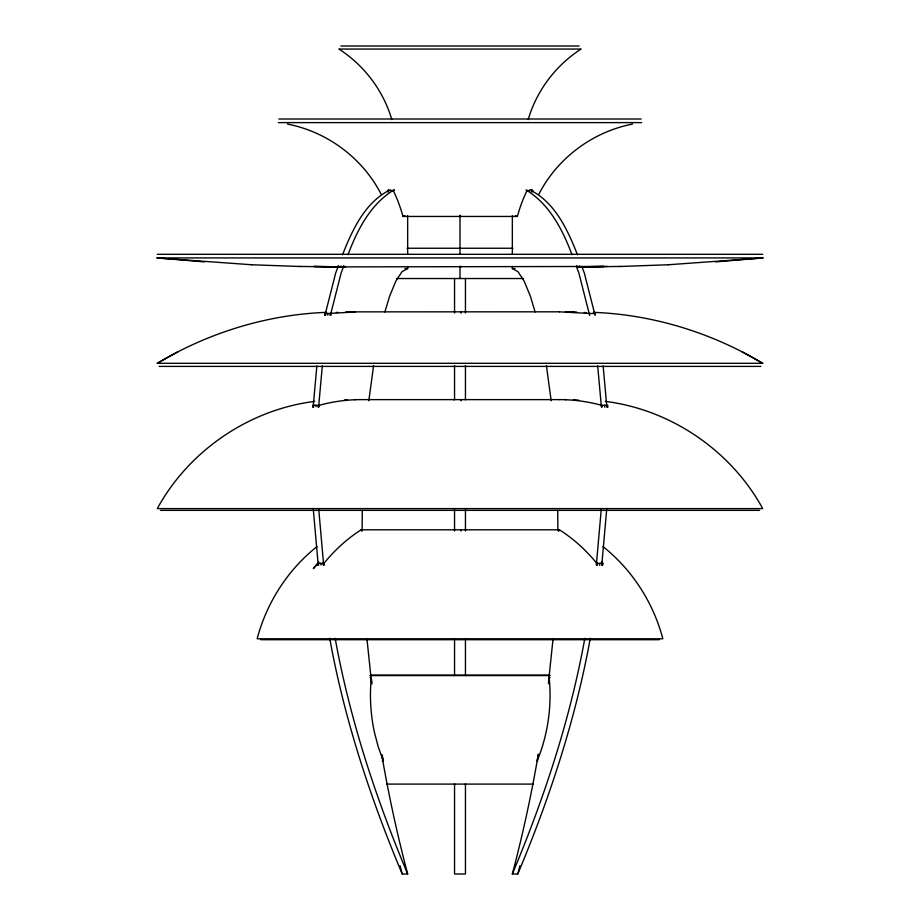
<?xml version="1.0" encoding="UTF-8"?>
<svg xmlns="http://www.w3.org/2000/svg" width="920" height="920" viewBox="0 0 920 920"><rect width="100%" height="100%" fill="white"/><g stroke="black" fill="none" stroke-linecap="round" stroke-linejoin="round"><path stroke-width="1.38" d="M461.023 530.99L461.035 529.793M362.112 530.242L362.273 510.393M313.156 406.893L316.871 365.918M318.608 406.893L322.322 365.918M312.834 407.203L312.949 405.317L313.95 405.306M313.524 407.203L313.662 405.536M315.951 406.72L316.043 405.294L318.4 405.317M318.297 406.973L318.435 405.306L319.171 405.317A211.209 181.987 -90 0 1 361.146 399.625L559.383 399.625M318.285 407.203L318.366 406.49M319.091 406.732L319.171 405.317M313.605 406.019L313.593 405.306M553.081 638.606L548.458 682.548M601.22 509.68L596.332 565.018M606.671 509.68L601.783 565.018M558.693 531.311L559.417 529.793A175.122 151.65 90 0 1 596.804 563.362L596.597 565.11M597.333 565.11L597.505 563.316L596.884 563.351M602.703 565.11C604.555 562.281 598.126 562.649 599.644 565.317M602.117 564.202L602.347 563.327M602.117 564.523L602.22 563.649M548.515 683.836L549.205 677.89A152.674 132.215 -90 0 1 537.199 760.782L537.728 761.001M597.367 564.489L597.436 563.903M602.048 565.11L602.082 564.489M368.816 400.729L373.623 365.504M538.234 754.837L537.199 760.782M324.898 315.433L335.685 273.01L338.123 266.512M330.349 315.433L341.136 273.01L343.574 266.512M584.844 638.296C570.135 719.405 544.214 798.1 512.337 874L517.776 874C549.654 798.1 575.575 719.405 590.295 638.296M325.358 315.146L325.542 314.445M327.784 315.146L328.129 313.513L357.397 311.857L559.383 311.822M330.889 315.146L331.234 313.513M324.725 315.146L325.07 313.513L326.945 313.317M325.45 314.686L325.484 313.513M330.176 315.146L330.683 313.513M384.893 311.972L389.551 296.389L395.841 281.14L401.959 271.745L407.663 268.536L407.663 266.524M528.207 119.565C536.59 90.712 555.818 65.262 581.095 49.059L338.905 49.059C364.182 65.262 383.41 90.712 391.793 119.565M338.272 266.88L338.606 265.972M343.62 266.858L313.777 266.455L343.804 266.88L344.103 265.96M337.697 266.88L338.008 265.96M340.722 266.88L341.032 265.972M343.148 266.88L343.493 265.972M342.516 254.794C352.279 229.931 365.125 202.032 390.195 189.853M347.967 254.794C357.213 230.195 370.058 204.907 392.978 190.52M538.844 194.281C557.209 158.205 592.825 131.744 632.534 124.073M318.389 562.591L313.329 568.629L318.803 562.154M317.043 546.537C287.833 569.767 266.616 602.692 257.174 638.779L662.825 638.779C653.384 602.692 632.167 569.767 602.956 546.537M593.423 312.351C652.97 314.582 711.643 332.695 762.703 363.296L157.286 363.296C208.357 332.706 267.018 314.571 326.577 312.351M157.286 363.296L178.273 351.543M394.438 190.003L393.254 190.543A134.964 116.288 -90 0 1 402.96 216.453L517.385 216.453A134.964 116.886 -90 0 1 527.068 190.543L527.332 190.555M388.596 190.003L387.492 190.543A134.964 116.886 90 0 1 388.228 192.096M394.047 190.014L393.185 190.555M402.96 216.453L405.018 215.717M314.778 401.373C249.193 409.572 188.945 450.581 157.286 508.599L762.714 508.599C731.055 450.581 670.806 409.572 605.222 401.373M762.933 257.922L715.53 261.901M336.329 312.49L338.203 312.363M317.986 565.397L317.745 563.362L323.943 563.362A175.111 150.88 -90 0 1 361.146 529.793L559.383 529.793M597.54 563.362L599.886 563.27M668.334 264.753L763.048 257.922L156.929 257.922L251.666 264.753M318.366 563.327L318.619 565.11M392.794 190.555L387.803 190.543M621.092 266.455L668.506 264.753M345.724 311.995L347.61 311.938M349.485 311.891L355.143 311.822L348.116 311.822M577.403 266.834L603.945 266.455L576.851 266.88L576.541 265.96M559.417 399.625A211.209 182.907 -90 0 1 601.599 405.306L607.05 405.317M607.418 266.455L343.804 266.88M313.363 405.306L316.043 405.294M601.83 405.306L602.381 406.249M580.601 266.904L577.219 266.95M581.302 266.915L619.608 266.455M325.07 313.513L328.129 313.513M559.417 311.822L590.145 313.513M590.18 313.513L595.182 313.513M340.872 46L579.128 46M278.817 119.002L641.182 119.002M278.369 122.613L641.631 122.613M407.019 248.25L512.981 248.25M157.286 254.311L762.714 254.311M204.47 261.901L157.067 257.922M298.781 266.455L301.116 266.455M618.884 266.455L621.219 266.455M404.938 268.536L407.663 268.536M512.337 266.524L512.337 268.536L515.062 268.536M396.428 278.53L523.572 278.53M574.482 311.822L565.34 311.822L576.679 312.064M159.16 366.401L760.84 366.401M354.522 399.625L355.143 399.625M565.34 399.625L566.007 399.625M160.459 510.358L759.54 510.358M260.693 639.699L659.306 639.699M370.369 675.107L549.631 675.107M369.909 675.579L550.091 675.579M386.561 784.093L533.439 784.093M329.705 638.296C344.425 719.405 370.346 798.1 402.224 874L407.663 874A1216.458 1053.492 -90 0 1 381.892 755.527M594.63 313.513L595.55 313.513L593.664 313.317M345.563 266.961L340.32 266.915M300.391 266.455L338.698 266.915M251.493 264.753L298.908 266.455M322.598 563.327L323.196 563.362M584.234 312.49L586.12 312.627M527.482 190.555L532.507 190.555L531.403 190.014M287.465 124.073C327.175 131.744 362.791 158.205 381.156 194.281M529.805 189.853C554.875 202.032 567.721 229.931 577.484 254.794M515.315 215.717L517.385 216.453M531.702 190.003L532.818 190.543A134.964 117.472 90 0 0 532.082 192.096M525.952 190.003L527.068 190.543M741.727 351.543L762.714 363.296M512.337 268.536L518.04 271.745L524.159 281.14L530.449 296.389L535.106 311.972M527.022 190.52C549.941 204.907 562.787 230.195 572.033 254.794M361.146 529.793L361.847 531.265M407.663 874C375.785 798.1 349.865 719.405 335.156 638.296M581.877 266.512L584.315 273.01L595.102 315.433M576.426 266.512L578.864 273.01L589.651 315.433M579.566 265.972L579.876 266.88M577.219 266.19L577.484 266.88M546.376 365.504L551.183 400.729M382.225 754.837L383.249 760.782L378.143 746.534L374.394 732.193A152.685 131.56 90 0 1 371.3 677.89A26.358 13.259 81.3 0 0 370.139 677.534M323.667 565.018L318.78 509.68M318.216 565.018L313.329 509.68M371.99 683.836L371.3 677.89M324.15 565.11L323.943 563.362M323.23 563.327L323.368 564.489M323.299 564.236L323.403 565.11M321.022 565.029L320.815 563.281M603.129 365.918L606.844 406.893M597.678 365.918L601.393 406.893M371.542 682.548L366.919 638.606M607.05 406.019L607.729 405.317L607.844 407.203M604.681 405.294L604.796 407.192M601.599 405.317L601.703 406.973M607.073 405.789L607.165 407.203M602.404 406.019L602.416 406.732M460.586 215.717L460.609 216.453M557.727 510.393L557.888 530.242M512.337 215.648L512.337 254.115M465.451 278.461L465.451 313.007M465.451 365.504L465.451 399.82M465.451 509.68L465.451 530.955M465.451 638.606L465.451 675.682M465.451 783.713L465.451 874L454.549 874L454.549 783.713M461 266.34L461 267.018M461.035 311.822L461.035 313.191M461.035 399.625L461.035 400.752M460 215.142L460 253.759M460 266.144L460 278.53M454.549 278.461L454.549 313.007M454.549 365.504L454.549 399.82M454.549 509.68L454.549 530.955M454.549 638.606L454.549 675.682M407.663 215.648L407.663 254.115M402.212 874A1216.458 1053.492 -90 0 1 400.073 865.777M538.349 754.112A1216.458 1053.492 90 0 1 512.337 874M519.926 865.777A1216.458 1053.492 90 0 1 517.787 874M601.53 561.706A175.122 152.409 -90 0 1 602.91 563.362M317.745 563.362A175.111 151.65 -90 0 1 318.527 562.407M383.088 760.851A25.242 12.558 76.7 0 1 382.272 761.139M549.47 677.798A26.404 13.087 -81.3 0 1 549.987 677.626M453.468 399.705A211.209 1.84 90 0 1 453.525 399.625M573.355 399.82A211.209 183.827 90 0 1 578.691 400.177M344.494 399.981A211.209 182.907 -90 0 1 347.15 399.82"/></g></svg>
